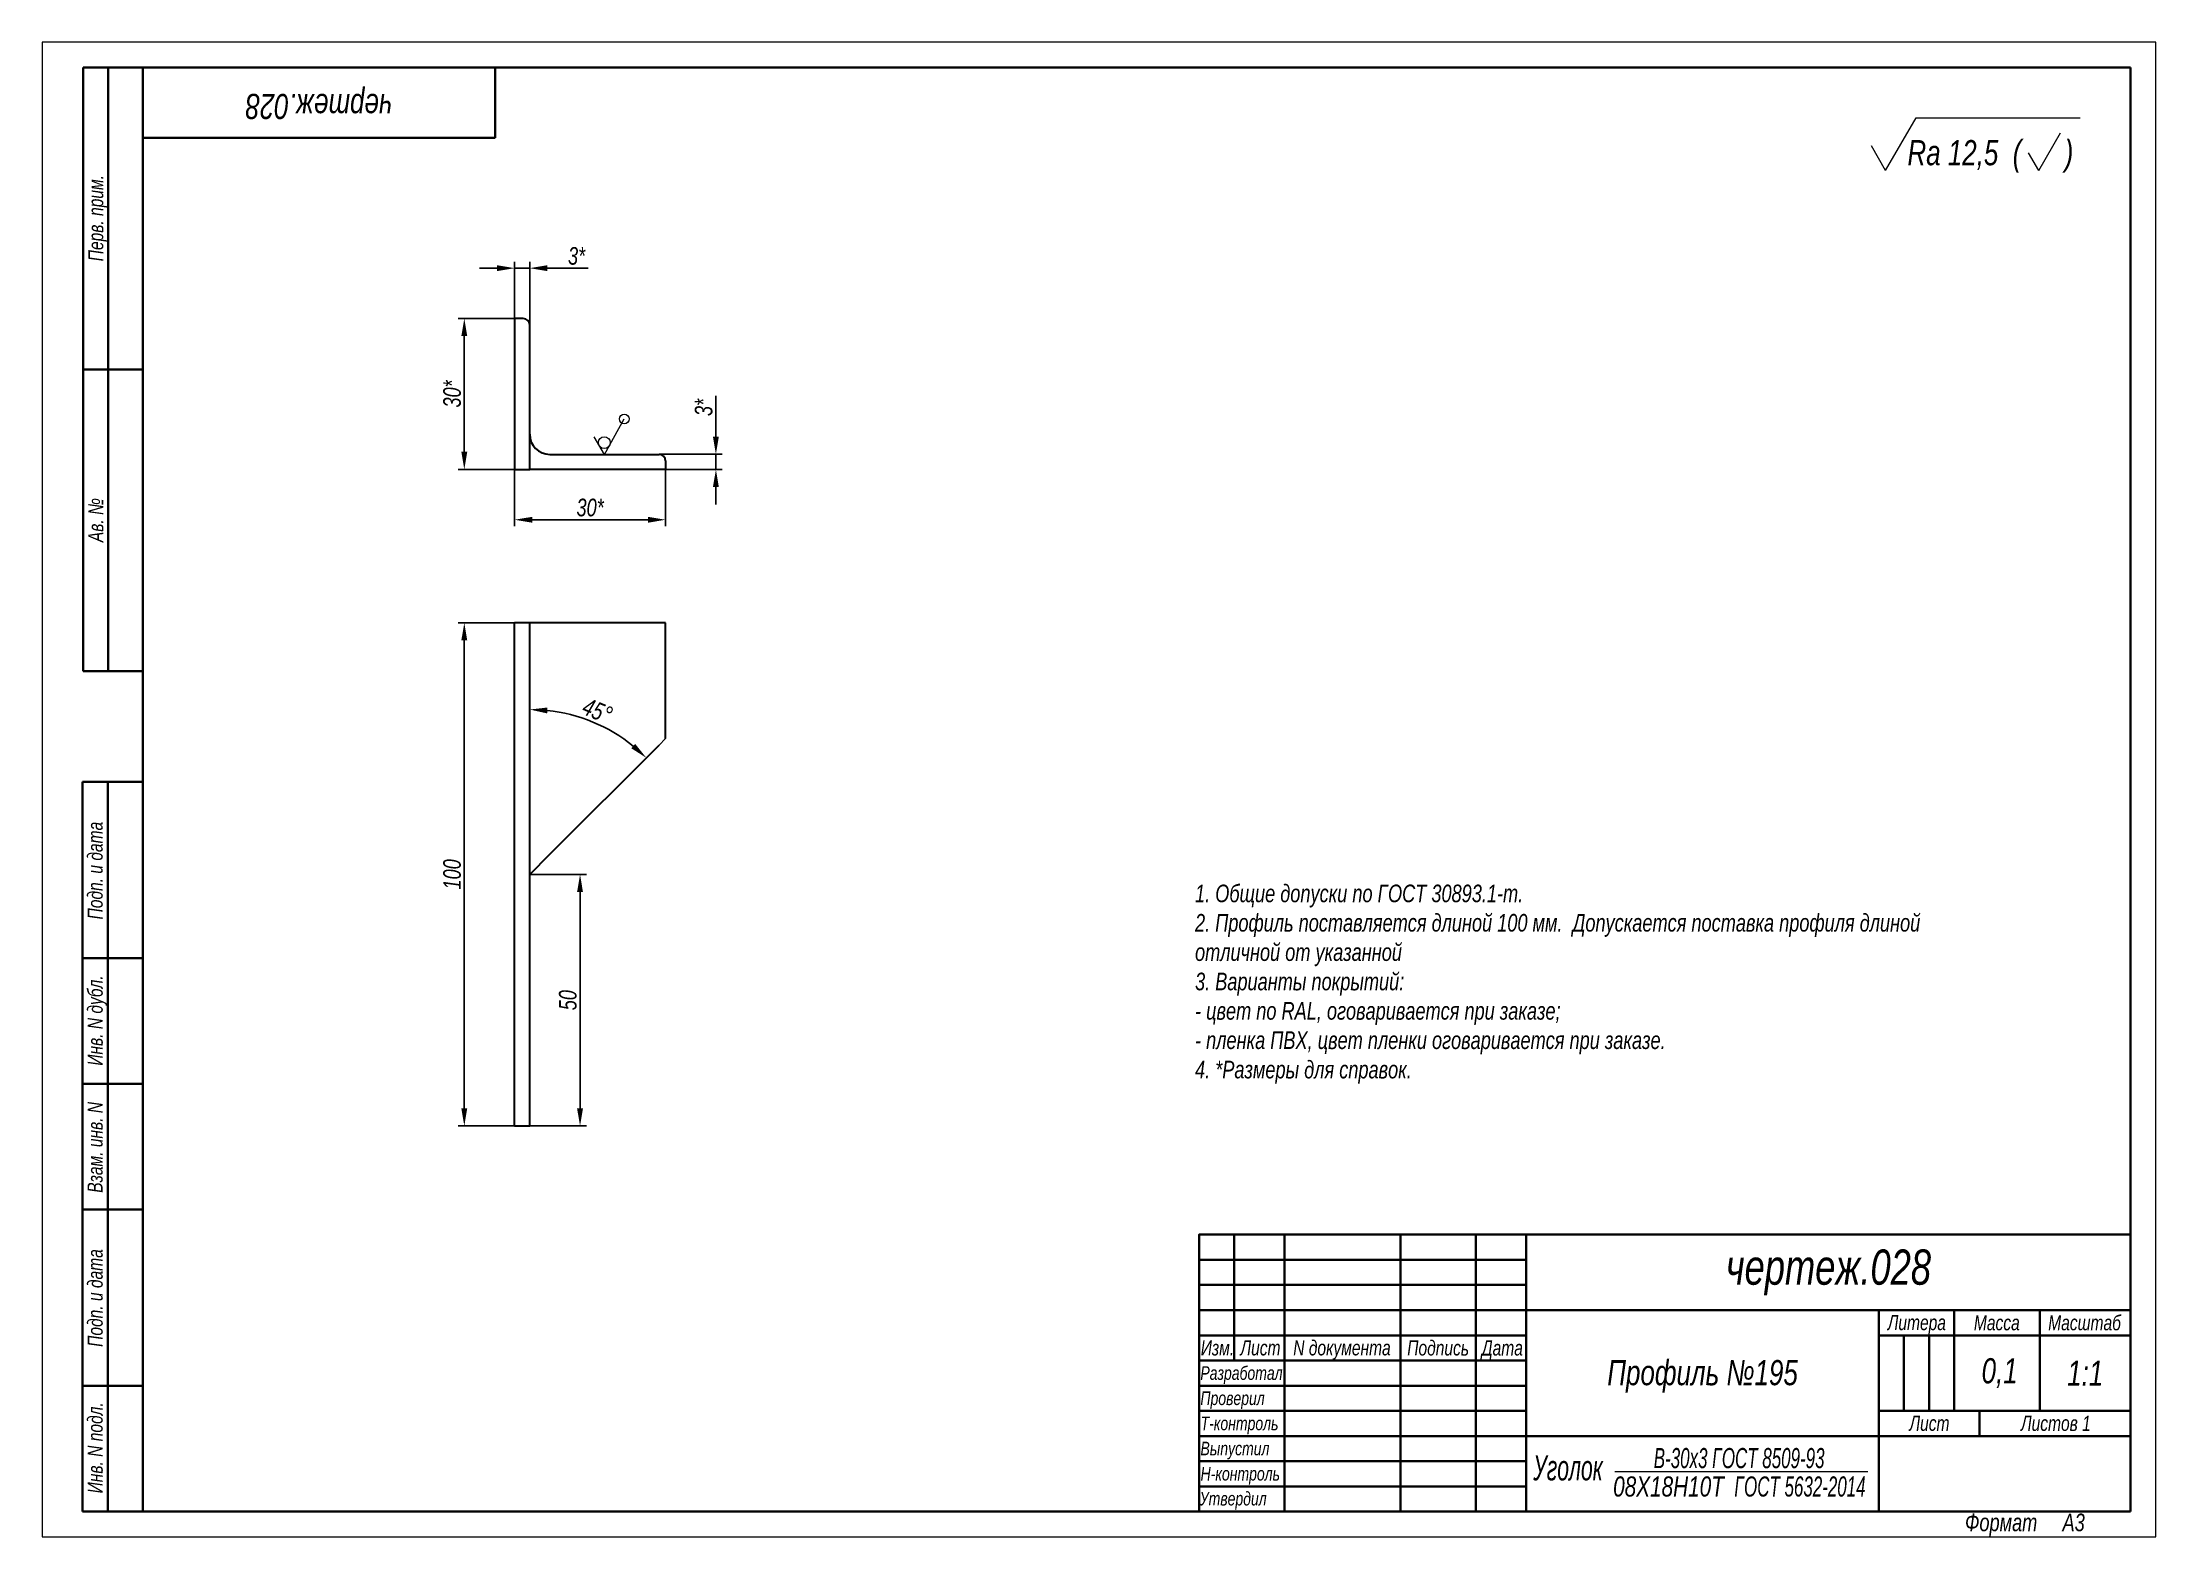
# Model space of a CAD drawing. Header units: millimetres. Extents: x 7385 to 7805, y -709 to -412.
import ezdxf

# ---------------------------------------------------------------- set-up
doc = ezdxf.new("R2010")
doc.units = ezdxf.units.MM
doc.linetypes.add('LT_03', pattern=[0])
for name, color, linetype, lineweight in [('Layer_01', 5, 'Continuous', 13), ('Layer_02', 6, 'Continuous', 13), ('Layer_03', 7, 'Continuous', 40), ('Layer_06', 5, 'Continuous', 13), ('Layer_07', 6, 'Continuous', 15), ('Layer_08', 3, 'Continuous', 35)]:
    doc.layers.add(name, color=color, linetype=linetype, lineweight=lineweight)
doc.layers.add('Layer_05', color=1, linetype='Continuous')
doc.layers.add('Layer_09', color=7, linetype='Continuous')
doc.styles.add('Style_01', font='ARIALNI.TTF', dxfattribs={"width": 0.9, "height": 3.5})
doc.dimstyles.new('DimStyle_01', dxfattribs={"dimtxt": 3.5, "dimasz": 3.5, "dimexe": 1.25, "dimexo": 0, "dimtad": 1, "dimtxsty": 'Style_01', "dimcen": 2.5, "dimazin": 3, "dimtfac": 1, "dimtmove": 0, "dimatfit": 3})

# ---------------------------------------------------------------- blocks, each defined once
blk = doc.blocks.new('*D1')
at = {"layer": 'Defpoints', "color": 0}
for p in [(7478.49, -466.69), (7468.49, -496.69), (7478.49, -496.69)]:
    blk.add_point(p, dxfattribs=at)
at = {"layer": 'Layer_05', "color": 0, "lineweight": -2}
for p, q in [((7478.49, -466.69), (7467.24, -466.69)), ((7468.49, -470.19), (7468.49, -493.19)), ((7478.49, -496.69), (7467.24, -496.69))]:
    blk.add_line(p, q, dxfattribs=at)
at = {"layer": 'Layer_05', "color": 0}
for points in [[(7467.9, -470.19), (7469.07, -470.19), (7468.49, -466.69)], [(7467.9, -493.19), (7469.07, -493.19), (7468.49, -496.69)]]:
    blk.add_solid(points, dxfattribs=at)
at = {"layer": 'Layer_05', "color": 0, "insert": (7466.07, -481.69), "char_height": 3.5, "attachment_point": 5, "rotation": 90, "style": 'Style_01'}
blk.add_mtext('30*', dxfattribs=at)
blk = doc.blocks.new('*D2')
at = {"layer": 'Defpoints', "color": 0}
for p in [(7478.49, -496.69), (7508.49, -496.69), (7508.49, -506.69)]:
    blk.add_point(p, dxfattribs=at)
at = {"layer": 'Layer_05', "color": 0, "lineweight": -2}
for p, q in [((7478.49, -496.69), (7478.49, -507.94)), ((7508.49, -496.69), (7508.49, -507.94)), ((7481.99, -506.69), (7504.99, -506.69))]:
    blk.add_line(p, q, dxfattribs=at)
at = {"layer": 'Layer_05', "color": 0}
for points in [[(7481.99, -506.11), (7481.99, -507.28), (7478.49, -506.69)], [(7504.99, -506.11), (7504.99, -507.28), (7508.49, -506.69)]]:
    blk.add_solid(points, dxfattribs=at)
at = {"layer": 'Layer_05', "color": 0, "insert": (7493.49, -504.28), "char_height": 3.5, "attachment_point": 5, "style": 'Style_01'}
blk.add_mtext('30*', dxfattribs=at)
blk = doc.blocks.new('*D3')
at = {"layer": 'Defpoints', "color": 0}
for p in [(7481.49, -456.69), (7478.49, -466.69), (7481.49, -467.99)]:
    blk.add_point(p, dxfattribs=at)
at = {"layer": 'Layer_05', "color": 0, "lineweight": -2}
for p, q in [((7474.99, -456.69), (7471.49, -456.69)), ((7478.49, -466.69), (7478.49, -455.44)), ((7478.49, -456.69), (7481.49, -456.69)), ((7481.49, -467.99), (7481.49, -455.44)), ((7484.99, -456.69), (7493.12, -456.69))]:
    blk.add_line(p, q, dxfattribs=at)
at = {"layer": 'Layer_05', "color": 0}
for points in [[(7474.99, -456.11), (7474.99, -457.28), (7478.49, -456.69)], [(7484.99, -456.11), (7484.99, -457.28), (7481.49, -456.69)]]:
    blk.add_solid(points, dxfattribs=at)
at = {"layer": 'Layer_05', "color": 0, "insert": (7490.8, -454.28), "char_height": 3.5, "attachment_point": 5, "style": 'Style_01'}
blk.add_mtext('3*', dxfattribs=at)
blk = doc.blocks.new('*D4')
at = {"layer": 'Defpoints', "color": 0}
for p in [(7478.49, -527.17), (7468.49, -627.17), (7478.49, -627.17)]:
    blk.add_point(p, dxfattribs=at)
at = {"layer": 'Layer_05', "color": 0, "lineweight": -2}
for p, q in [((7478.49, -527.17), (7467.24, -527.17)), ((7468.49, -530.67), (7468.49, -623.67)), ((7478.49, -627.17), (7467.24, -627.17))]:
    blk.add_line(p, q, dxfattribs=at)
at = {"layer": 'Layer_05', "color": 0}
for points in [[(7467.9, -530.67), (7469.07, -530.67), (7468.49, -527.17)], [(7467.9, -623.67), (7469.07, -623.67), (7468.49, -627.17)]]:
    blk.add_solid(points, dxfattribs=at)
at = {"layer": 'Layer_05', "color": 0, "insert": (7466.07, -577.17), "char_height": 3.5, "attachment_point": 5, "rotation": 90, "style": 'Style_01'}
blk.add_mtext('100', dxfattribs=at)
blk = doc.blocks.new('*D5')
at = {"layer": 'Defpoints', "color": 0}
for p in [(7481.49, -527.17), (7497.87, -548.8), (7507.19, -551.47), (7485.49, -573.17), (7481.49, -627.17)]:
    blk.add_point(p, dxfattribs=at)
at = {"layer": 'Layer_05', "color": 0, "lineweight": -2}
blk.add_arc((7481.49, -577.17), 32.77, 51.1227, 83.8773, dxfattribs=at)
at = {"layer": 'Layer_05', "color": 0}
for points in [[(7484.95, -545.18), (7485.01, -544.01), (7481.49, -544.41)], [(7502.44, -551.23), (7501.66, -552.1), (7504.66, -554)]]:
    blk.add_solid(points, dxfattribs=at)
at = {"layer": 'Layer_05', "color": 0, "insert": (7494.95, -544.68), "char_height": 3.5, "attachment_point": 5, "rotation": 337.5, "style": 'Style_01'}
blk.add_mtext('45°', dxfattribs=at)
blk = doc.blocks.new('*D6')
at = {"layer": 'Defpoints', "color": 0}
for p in [(7481.49, -577.17), (7481.49, -627.17), (7491.49, -627.17)]:
    blk.add_point(p, dxfattribs=at)
at = {"layer": 'Layer_05', "color": 0, "lineweight": -2}
for p, q in [((7481.49, -577.17), (7492.74, -577.17)), ((7491.49, -580.67), (7491.49, -623.67)), ((7481.49, -627.17), (7492.74, -627.17))]:
    blk.add_line(p, q, dxfattribs=at)
at = {"layer": 'Layer_05', "color": 0}
for points in [[(7490.9, -580.67), (7492.07, -580.67), (7491.49, -577.17)], [(7490.9, -623.67), (7492.07, -623.67), (7491.49, -627.17)]]:
    blk.add_solid(points, dxfattribs=at)
at = {"layer": 'Layer_05', "color": 0, "insert": (7489.07, -602.17), "char_height": 3.5, "attachment_point": 5, "rotation": 90, "style": 'Style_01'}
blk.add_mtext('50', dxfattribs=at)
blk = doc.blocks.new('*D7')
at = {"layer": 'Defpoints', "color": 0}
for p in [(7507.19, -493.69), (7518.49, -493.69), (7508.49, -496.69)]:
    blk.add_point(p, dxfattribs=at)
at = {"layer": 'Layer_05', "color": 0, "lineweight": -2}
for p, q in [((7518.49, -490.19), (7518.49, -482.06)), ((7507.19, -493.69), (7519.74, -493.69)), ((7518.49, -496.69), (7518.49, -493.69)), ((7508.49, -496.69), (7519.74, -496.69)), ((7518.49, -500.19), (7518.49, -503.69))]:
    blk.add_line(p, q, dxfattribs=at)
at = {"layer": 'Layer_05', "color": 0}
for points in [[(7517.9, -490.19), (7519.07, -490.19), (7518.49, -493.69)], [(7517.9, -500.19), (7519.07, -500.19), (7518.49, -496.69)]]:
    blk.add_solid(points, dxfattribs=at)
at = {"layer": 'Layer_05', "color": 0, "insert": (7516.07, -484.38), "char_height": 3.5, "attachment_point": 5, "rotation": 90, "style": 'Style_01'}
blk.add_mtext('3*', dxfattribs=at)

msp = doc.modelspace()

# ---------------------------------------------------------------- linework, layer by layer
at = {"color": 7, "linetype": 'Continuous', "lineweight": 25}
msp.add_line((7507.186, -551.474), (7508.486, -550.174), dxfattribs=at)
at = {"layer": 'Layer_02'}
for p, q in [((7384.619, -411.8), (7384.619, -708.8)), ((7804.619, -411.8), (7384.619, -411.8)), ((7804.619, -708.8), (7804.619, -411.8)), ((7496.336, -493.694), (7500.271, -486.658)), ((7496.336, -493.694), (7494.263, -490.213)), ((7384.619, -708.8), (7804.619, -708.8))]:
    msp.add_line(p, q, dxfattribs=at)
for centre, radius in [((7500.271, -486.658), 0.96), ((7496.305, -491.361), 1.166)]:
    msp.add_circle(centre, radius, dxfattribs=at)
at = {"layer": 'Layer_03', "linetype": 'Continuous'}
for p, q in [((7799.619, -416.8), (7392.742, -416.8)), ((7392.742, -536.8), (7392.742, -416.8)), ((7397.742, -536.8), (7397.742, -416.8)), ((7404.619, -416.8), (7404.619, -703.8)), ((7474.619, -416.8), (7474.619, -430.8)), ((7799.619, -703.8), (7799.619, -416.8)), ((7404.619, -430.8), (7474.619, -430.8)), ((7392.742, -476.8), (7404.619, -476.8)), ((7392.742, -536.8), (7404.619, -536.8)), ((7392.619, -703.8), (7392.619, -558.8)), ((7392.619, -558.8), (7404.619, -558.8)), ((7397.619, -703.8), (7397.619, -558.8)), ((7392.619, -593.8), (7404.619, -593.8)), ((7392.619, -618.8), (7404.619, -618.8)), ((7392.619, -643.8), (7404.619, -643.8)), ((7614.496, -653.766), (7679.539, -653.766)), ((7614.496, -658.77), (7679.539, -658.77)), ((7614.496, -663.773), (7679.539, -663.773)), ((7754.589, -668.776), (7754.589, -683.786)), ((7759.592, -668.776), (7759.592, -683.786)), ((7392.619, -678.8), (7404.619, -678.8)), ((7614.496, -678.783), (7679.539, -678.783)), ((7614.496, -683.786), (7679.539, -683.786)), ((7614.496, -688.79), (7679.539, -688.79)), ((7614.496, -693.793), (7679.539, -693.793)), ((7614.496, -698.796), (7679.539, -698.796)), ((7392.619, -703.8), (7404.619, -703.8)), ((7404.619, -703.8), (7799.619, -703.8))]:
    msp.add_line(p, q, dxfattribs=at)
for points in [[(7799.619, -648.763), (7614.496, -648.763), (7614.496, -703.8)], [(7621.5, -648.763), (7621.5, -673.78)], [(7631.507, -648.763), (7631.507, -703.8)], [(7654.522, -648.763), (7654.522, -703.8)], [(7669.532, -648.763), (7669.532, -703.8)], [(7679.539, -648.763), (7679.539, -703.8)], [(7799.619, -663.773), (7679.539, -663.773)], [(7749.586, -663.773), (7749.586, -703.8)], [(7764.596, -663.773), (7764.596, -683.786)], [(7781.607, -663.773), (7781.607, -683.786)], [(7781.607, -663.773), (7781.607, -683.786)], [(7614.496, -668.776), (7679.539, -668.776)], [(7749.586, -668.776), (7799.619, -668.776)], [(7614.496, -673.78), (7679.539, -673.78)], [(7749.586, -683.786), (7799.619, -683.786)], [(7769.599, -683.786), (7769.599, -688.79)], [(7679.539, -688.79), (7799.619, -688.79)]]:
    msp.add_lwpolyline(points, dxfattribs=at)
at = {"layer": 'Layer_07', "lineweight": 13, "ltscale": 0.303109}
msp.add_line((7750.934, -437.3), (7756.996, -426.8), dxfattribs=at)
at = {"layer": 'Layer_07', "lineweight": 13}
msp.add_line((7756.996, -426.8), (7789.619, -426.8), dxfattribs=at)
at = {"layer": 'Layer_07', "lineweight": 13, "ltscale": 0.141451}
msp.add_line((7750.934, -437.3), (7748.105, -432.4), dxfattribs=at)
at = {"layer": 'Layer_07', "lineweight": 13, "ltscale": 0.216506}
msp.add_line((7781.36, -437.3), (7785.69, -429.8), dxfattribs=at)
at = {"layer": 'Layer_07', "lineweight": 13, "ltscale": 0.101036}
msp.add_line((7781.36, -437.3), (7779.339, -433.8), dxfattribs=at)
at = {"layer": 'Layer_08'}
for p, q in [((7478.486, -466.694), (7478.486, -496.694)), ((7480.186, -466.694), (7478.486, -466.694)), ((7481.486, -496.694), (7481.486, -467.994)), ((7485.486, -493.694), (7507.186, -493.694)), ((7508.486, -494.994), (7508.486, -496.694)), ((7478.486, -496.694), (7481.486, -496.694)), ((7508.486, -496.694), (7481.486, -496.694)), ((7478.486, -627.174), (7478.486, -527.174)), ((7508.486, -527.174), (7478.486, -527.174)), ((7481.486, -627.174), (7481.486, -527.174)), ((7508.486, -550.174), (7508.486, -527.174)), ((7485.486, -573.174), (7507.186, -551.474)), ((7481.486, -577.174), (7485.486, -573.174)), ((7480.186, -627.174), (7478.486, -627.174)), ((7481.486, -627.174), (7480.186, -627.174))]:
    msp.add_line(p, q, dxfattribs=at)
for centre, radius, start, end in [((7480.186, -467.994), 1.3, 0, 90), ((7485.486, -489.694), 4, 180, 270), ((7507.186, -494.994), 1.3, 0, 90)]:
    msp.add_arc(centre, radius, start, end, dxfattribs=at)
at = {"layer": 'Layer_09', "color": 7, "linetype": 'LT_03', "lineweight": 18}
msp.add_line((7697.1, -695.844), (7747.432, -695.844), dxfattribs=at)

# ---------------------------------------------------------------- texts
at = {"layer": 'Layer_01', "linetype": 'Continuous', "style": 'Style_01', "width": 0.9}
for s, height, p in [('Rа 12,5  (      )', 5, (7755.287, -436.24)), ('Изм.', 3, (7614.847, -672.776)), ('Лист', 3, (7622.727, -672.765)), ('N документа', 3, (7633.225, -672.758)), ('Подпись', 3, (7655.876, -672.78)), ('Дата', 3, (7670.668, -672.787)), ('Разработал', 2.7, (7614.761, -677.622)), ('Проверил', 2.7, (7614.774, -682.626)), ('Т-контроль', 2.7, (7614.806, -687.623)), ('Выпустил', 2.7, (7614.782, -692.617)), ('Н-контроль', 2.7, (7614.806, -697.63)), ('Утвердил', 2.7, (7614.634, -702.577))]:
    msp.add_text(s, height=height, dxfattribs=at).set_placement(p)
at = {"layer": 'Layer_01', "linetype": 'Continuous', "lineweight": 25, "style": 'Style_01', "width": 0.9}
for s, p in [('Перв. прим.', (7396.742, -455.324)), ('Ав. №', (7396.743, -511.137)), ('Подп. и дата', (7396.615, -586.121)), ('Инв. N дубл.', (7396.621, -615.179)), ('Взам. инв. N', (7396.613, -640.441)), ('Подп. и дата', (7396.619, -671.064)), ('Инв. N подл.', (7396.617, -700.174))]:
    msp.add_text(s, height=3, rotation=90, dxfattribs=at).set_placement(p)
for s, p in [('Литера', (7751.356, -667.744)), ('Масса', (7768.484, -667.773)), ('Масштаб', (7783.252, -667.771)), ('Лист ', (7755.673, -687.758)), ('Листов 1', (7777.833, -687.763))]:
    msp.add_text(s, height=3, dxfattribs=at).set_placement(p)
at = {"layer": 'Layer_01', "linetype": 'Continuous', "insert": (7439.619, -423.8), "char_height": 5, "width": 70, "attachment_point": 5, "rotation": 180, "style": 'Style_01'}
msp.add_mtext('чертеж.028', dxfattribs=at)
at = {"layer": 'Layer_01', "insert": (7613.704, -618.763), "char_height": 3.5, "attachment_point": 7, "style": 'Style_01'}
msp.add_mtext_dynamic_manual_height_columns('1. Общие допуски по ГОСТ 30893.1-m.\\P2. Профиль поставляется длиной 100 мм.  Допускается поставка профиля длиной отличной от указанной\\P\\pxb0.25;3. Варианты покрытий:\\P- цвет по RAL, оговаривается при заказе;\\P- пленка ПВХ, цвет пленки оговаривается при заказе.\\P4. *Размеры для справок.', width=149.61439, gutter_width=70, heights=[66.329], dxfattribs=at)
at = {"layer": 'Layer_01', "linetype": 'Continuous', "attachment_point": 5, "style": 'Style_01'}
for s, insert, char_height, width in [('чертеж.028', (7739.579, -656.268), 7, 120.08), ('Профиль №195', (7714.562, -676.941), 5, 70.04667), ('0,1', (7773.602, -676.281), 5, 18.012), ('1:1', (7790.613, -676.281), 5, 18.012)]:
    msp.add_mtext(s, dxfattribs=dict(at, insert=insert, char_height=char_height, width=width))
at = {"layer": 'Layer_01', "linetype": 'Continuous', "lineweight": 25, "insert": (7766.717, -704.206), "char_height": 3.5, "width": 32.95146, "attachment_point": 1, "style": 'Style_01'}
msp.add_mtext('Формат     А3', dxfattribs=at)
at = {"layer": 'Layer_06', "attachment_point": 1, "style": 'Style_01'}
for s, insert, char_height in [('{\\W0.735;Уголок\\P }', (7680.913, -692.601), 5), ('{\\W0.735;В-30х3 ГОСТ 8509-93}', (7704.865, -691.171), 4)]:
    msp.add_mtext(s, dxfattribs=dict(at, insert=insert, char_height=char_height))
at = {"layer": 'Layer_06', "insert": (7696.796, -696.817), "char_height": 4, "width": 68.50394, "attachment_point": 1, "style": 'Style_01'}
msp.add_mtext('08Х18Н10Т {\\W0.735; ГОСТ 5632-2014}', dxfattribs=at)

# ---------------------------------------------------------------- dimensions: what is measured, and where the dimension line sits
at = {"layer": 'Layer_05'}
for base, p1, p2, picture, middle in [((7481.486, -456.694), (7478.486, -466.694), (7481.486, -467.994), '*D3', (7490.805, -454.282)), ((7508.486, -506.694), (7478.486, -496.694), (7508.486, -496.694), '*D2', (7493.486, -504.282))]:
    dim = msp.add_linear_dim(base=base, p1=p1, p2=p2, text='<>*', dimstyle='DimStyle_01', dxfattribs=at)
    dim.commit()
    dim.dimension.update_dxf_attribs({"geometry": picture, "text_midpoint": middle})
for base, p1, p2, picture, middle in [((7468.486, -496.694), (7478.486, -466.694), (7478.486, -496.694), '*D1', (7466.074, -481.694)), ((7518.486, -493.694), (7508.486, -496.694), (7507.186, -493.694), '*D7', (7516.074, -484.376))]:
    dim = msp.add_linear_dim(base=base, p1=p1, p2=p2, angle=90, text='<>*', dimstyle='DimStyle_01', dxfattribs=at)
    dim.commit()
    dim.dimension.update_dxf_attribs({"geometry": picture, "text_midpoint": middle})
for base, p1, p2, picture, middle in [((7468.486, -627.174), (7478.486, -527.174), (7478.486, -627.174), '*D4', (7466.074, -577.174)), ((7491.486, -627.174), (7481.486, -577.174), (7481.486, -627.174), '*D6', (7489.074, -602.174))]:
    dim = msp.add_linear_dim(base=base, p1=p1, p2=p2, angle=90, dimstyle='DimStyle_01', dxfattribs=at)
    dim.commit()
    dim.dimension.update_dxf_attribs({"geometry": picture, "text_midpoint": middle})
dim = msp.add_angular_dim_2l(base=(7497.871, -548.796), line1=((7481.486, -627.174), (7481.486, -527.174)), line2=((7485.486, -573.174), (7507.186, -551.474)), dimstyle='DimStyle_01', dxfattribs=at)
dim.commit()
dim.dimension.update_dxf_attribs({"geometry": '*D5', "text_midpoint": (7494.947, -544.678)})

doc.saveas('drawing.dxf')
